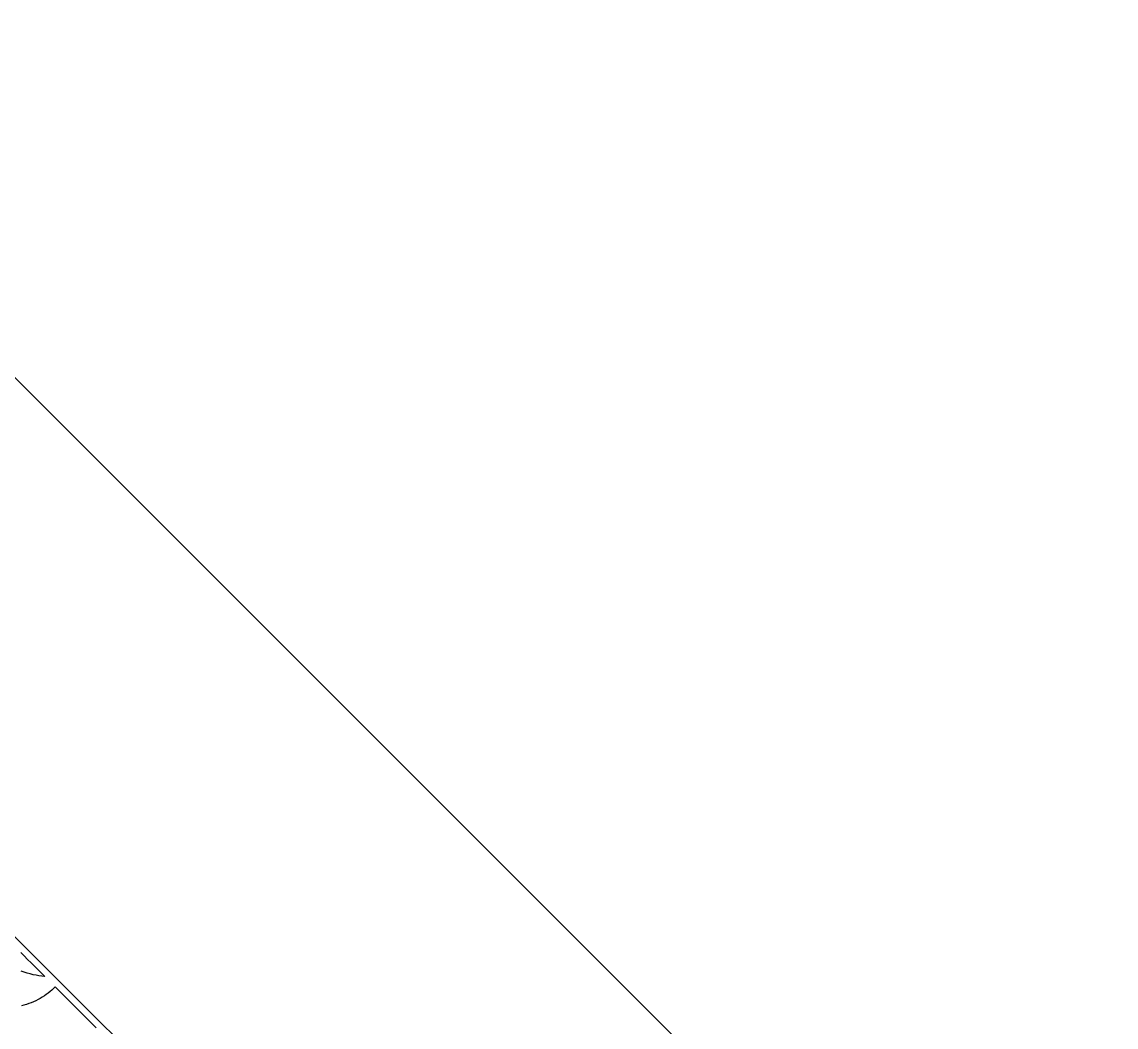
# Model space of a CAD drawing. Extents: x -535 to 1345, y -535 to 535.
# Drawn here: x 299.7 to 535, y 318.8 to 535 of the extents above; entities that cross this region are included whole.
import ezdxf

# ---------------------------------------------------------------- set-up
doc = ezdxf.new("R2010")
doc.units = 0
doc.layers.add('LAYER_1', color=18, linetype='CONTINUOUS')
doc.layers.add('LAYER_10', color=174, linetype='CONTINUOUS')

msp = doc.modelspace()

# ---------------------------------------------------------------- linework, layer by layer
at = {"layer": 'LAYER_1'}
msp.add_lwpolyline([(-535, 0), (-535, -221.6), (-221.6, -535), (0, -535), (221.6, -535), (535, -221.6), (535, 0), (535, 221.6), (221.6, 535), (0, 535), (-221.6, 535), (-535, 221.6)], close=True, dxfattribs=at)
for points in [[(299.46, 334.82), (300.2, 334.08), (300.94, 333.34), (301.68, 332.6), (302.41, 331.86), (303.15, 331.12), (303.89, 330.38), (304.63, 329.64), (304, 329.72), (303.37, 329.8), (302.74, 329.92), (302.1, 330.04), (301.47, 330.2), (300.84, 330.36), (300.2, 330.56), (299.57, 330.76)], [(315.67, 318.61), (314.93, 319.34), (314.2, 320.08), (313.46, 320.81), (312.73, 321.55), (311.99, 322.28), (311.26, 323.02), (310.52, 323.75), (309.79, 324.49), (309.05, 325.22), (308.32, 325.96), (307.58, 326.69), (306.85, 327.43), (306.14, 326.74), (305.75, 326.42), (305.36, 326.09), (304.95, 325.79), (304.53, 325.49), (304.09, 325.21), (303.64, 324.93), (303.17, 324.68), (302.7, 324.43), (302.2, 324.21), (301.7, 324), (301.19, 323.81), (300.67, 323.63), (300.14, 323.48), (299.6, 323.34)]]:
    msp.add_lwpolyline(points, dxfattribs=at)
at = {"layer": 'LAYER_10'}
msp.add_lwpolyline([(-450, 0), (-450, -186.4), (-186.4, -450), (0, -450), (186.4, -450), (450, -186.4), (450, 0), (450, 186.4), (186.4, 450), (0, 450), (-186.4, 450), (-450, 186.4)], close=True, dxfattribs=at)

doc.saveas('drawing.dxf')
